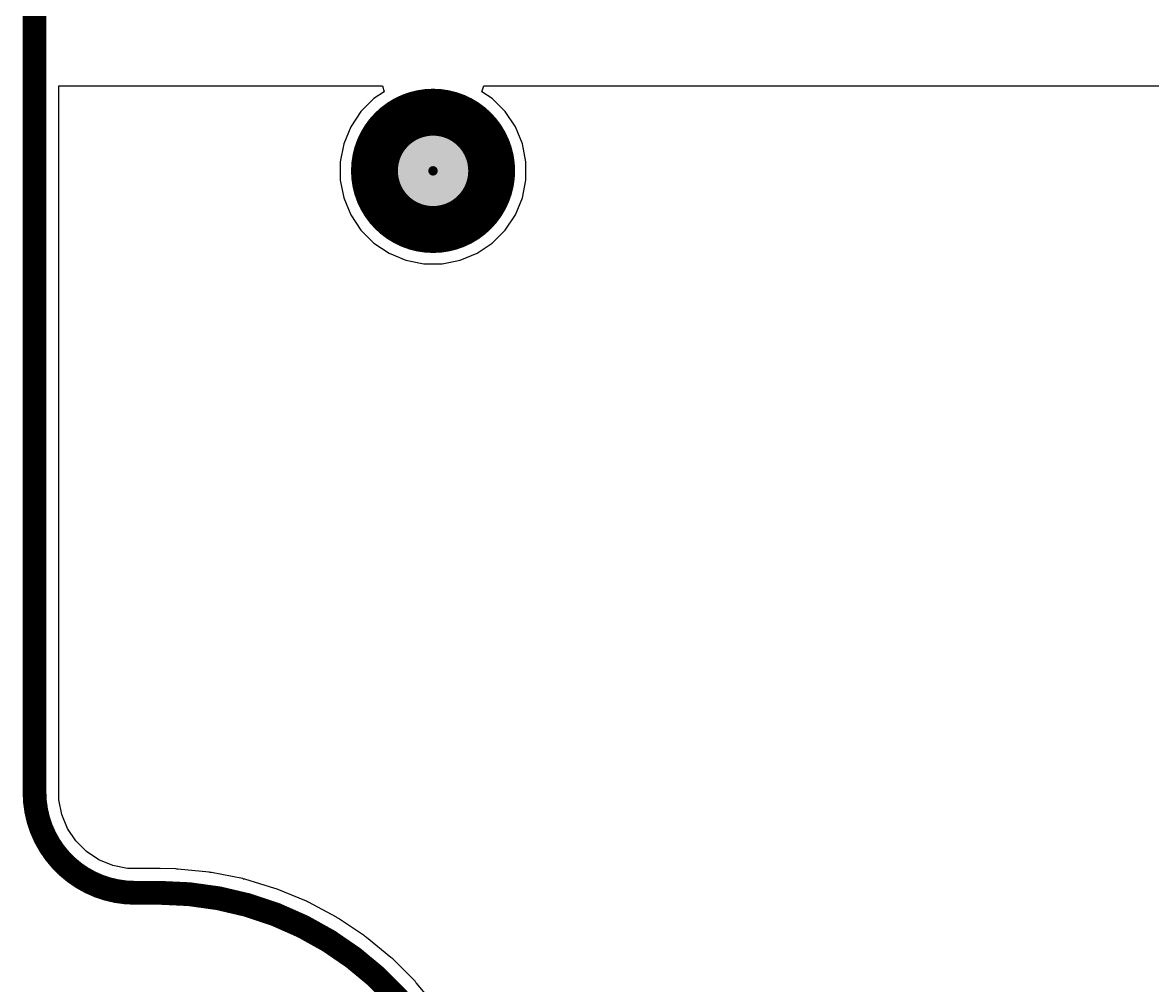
# Model space of a CAD drawing. Header units: millimetres. Extents: x -1.53 to 7.44, y -0.61 to 4.57.
# Drawn here: x -1.53 to -0.582, y 0.673 to 1.481 of the extents above; entities that cross this region are included whole.
import ezdxf

# ---------------------------------------------------------------- set-up
doc = ezdxf.new("R2010")
doc.units = ezdxf.units.MM
doc.header["$MEASUREMENT"] = 0
for name, color, linetype in [('BottomLayer', 5, 'Continuous'), ('BottomSolder', 6, 'Continuous'), ('Mechanical2', 216, 'Continuous'), ('PadHoleLayer', 156, 'Continuous'), ('TopLayer', 1, 'Continuous'), ('TopSolder', 216, 'Continuous')]:
    doc.layers.add(name, color=color, linetype=linetype)

msp = doc.modelspace()

# ---------------------------------------------------------------- hatches: boundary and pattern name
at = {"layer": 'BottomSolder'}
h = msp.add_hatch(color=6, dxfattribs=at)
edge = h.paths.add_edge_path()
edge.add_arc((-1.18551, 1.35679), 0.004, 0, 360)
at = {"layer": 'PadHoleLayer'}
h = msp.add_hatch(color=156, dxfattribs=at)
edge = h.paths.add_edge_path()
edge.add_arc((-1.18551, 1.35679), 0.06299, 0, 360)
at = {"layer": 'TopSolder'}
h = msp.add_hatch(color=216, dxfattribs=at)
edge = h.paths.add_edge_path()
edge.add_arc((-1.18551, 1.35679), 0.004, 0, 360)

# ---------------------------------------------------------------- linework, layer by layer
at = {"layer": 'BottomLayer'}
for p, q in [((-1.49968, 0.83539), (-1.49968, 1.42816)), ((-1.49968, 1.42816), (-1.22808, 1.42816)), ((-1.22656, 1.42316), (-1.23523, 1.41737)), ((-1.22808, 1.42816), (-1.22656, 1.42316)), ((-1.14446, 1.42316), (-1.14294, 1.42816)), ((-1.13579, 1.41737), (-1.14446, 1.42316)), ((-1.14294, 1.42816), (0.12255, 1.42816)), ((-1.23523, 1.41737), (-1.24609, 1.4065)), ((-1.12493, 1.4065), (-1.13579, 1.41737)), ((-1.24609, 1.4065), (-1.25462, 1.39373)), ((-1.11639, 1.39373), (-1.12493, 1.4065)), ((-1.25462, 1.39373), (-1.2605, 1.37954)), ((-1.11051, 1.37954), (-1.11639, 1.39373)), ((-1.2605, 1.37954), (-1.2635, 1.36447)), ((-1.10752, 1.36447), (-1.11051, 1.37954)), ((-1.2635, 1.36447), (-1.2635, 1.34911)), ((-1.10752, 1.34911), (-1.10752, 1.36447)), ((-1.2635, 1.34911), (-1.2605, 1.33404)), ((-1.11051, 1.33404), (-1.10752, 1.34911)), ((-1.2605, 1.33404), (-1.25462, 1.31984)), ((-1.11639, 1.31984), (-1.11051, 1.33404)), ((-1.25462, 1.31984), (-1.24609, 1.30707)), ((-1.12493, 1.30707), (-1.11639, 1.31984)), ((-1.24609, 1.30707), (-1.23523, 1.29621)), ((-1.13579, 1.29621), (-1.12493, 1.30707)), ((-1.23523, 1.29621), (-1.22245, 1.28767)), ((-1.14856, 1.28767), (-1.13579, 1.29621)), ((-1.22245, 1.28767), (-1.20826, 1.28179)), ((-1.20826, 1.28179), (-1.19319, 1.2788)), ((-1.17783, 1.2788), (-1.16276, 1.28179)), ((-1.16276, 1.28179), (-1.14856, 1.28767)), ((-1.19319, 1.2788), (-1.17783, 1.2788)), ((-1.49968, 0.82909), (-1.49968, 0.83539)), ((-1.49723, 0.81674), (-1.49968, 0.82909)), ((-1.49241, 0.80511), (-1.49723, 0.81674)), ((-1.48541, 0.79465), (-1.49241, 0.80511)), ((-1.47651, 0.78574), (-1.48541, 0.79465)), ((-1.46604, 0.77875), (-1.47651, 0.78574)), ((-1.45441, 0.77393), (-1.46604, 0.77875)), ((-1.44207, 0.77148), (-1.45441, 0.77393)), ((-1.43577, 0.77148), (-1.44207, 0.77148)), ((-1.41512, 0.77148), (-1.43577, 0.77148)), ((-1.41487, 0.77143), (-1.41512, 0.77148)), ((-1.41462, 0.77147), (-1.41487, 0.77143)), ((-1.40137, 0.77114), (-1.41462, 0.77147)), ((-1.40063, 0.77098), (-1.40137, 0.77114)), ((-1.39987, 0.77105), (-1.40063, 0.77098)), ((-1.3735, 0.76845), (-1.39987, 0.77105)), ((-1.37253, 0.76816), (-1.3735, 0.76845)), ((-1.37152, 0.76816), (-1.37253, 0.76816)), ((-1.34553, 0.76299), (-1.37152, 0.76816)), ((-1.3446, 0.7626), (-1.34553, 0.76299)), ((-1.34359, 0.7625), (-1.3446, 0.7626)), ((-1.31823, 0.75481), (-1.34359, 0.7625)), ((-1.31734, 0.75434), (-1.31823, 0.75481)), ((-1.31635, 0.75414), (-1.31734, 0.75434)), ((-1.29187, 0.744), (-1.31635, 0.75414)), ((-1.29103, 0.74344), (-1.29187, 0.744)), ((-1.29006, 0.74314), (-1.29103, 0.74344)), ((-1.26669, 0.73065), (-1.29006, 0.74314)), ((-1.2659, 0.73001), (-1.26669, 0.73065)), ((-1.26497, 0.72962), (-1.2659, 0.73001)), ((-1.24294, 0.7149), (-1.26497, 0.72962)), ((-1.24222, 0.71418), (-1.24294, 0.7149)), ((-1.24133, 0.71371), (-1.24222, 0.71418)), ((-1.22085, 0.6969), (-1.24133, 0.71371)), ((-1.2202, 0.69611), (-1.22085, 0.6969)), ((-1.21936, 0.69555), (-1.2202, 0.69611)), ((-1.20062, 0.67681), (-1.21936, 0.69555)), ((-1.20006, 0.67597), (-1.20062, 0.67681)), ((-1.19928, 0.67533), (-1.20006, 0.67597)), ((-1.18247, 0.65485), (-1.19928, 0.67533))]:
    msp.add_line(p, q, dxfattribs=at)
at = {"layer": 'Mechanical2', "const_width": 0.02}
for points in [[(-1.52007, 4.17154), (-1.52007, 0.83539)], [(-1.43577, 0.75108), (-1.41512, 0.75108)]]:
    msp.add_lwpolyline(points, dxfattribs=at)
at = {"layer": 'Mechanical2'}
for points, const_width in [([(-1.1363, 1.35679, 1), (-1.23472, 1.35679, 1)], 0.03937), ([(-1.24456, 1.35679, 1), (-1.22488, 1.35679, 1)], 0.01969), ([(-1.14614, 1.35679, 1), (-1.12645, 1.35679, 1)], 0.01969), ([(-1.52507, 0.83539, 1), (-1.51507, 0.83539, 1)], 0.01), ([(-1.52507, 0.83539, 1), (-1.51507, 0.83539, 1)], 0.01), ([(-1.44077, 0.75108, 1), (-1.43077, 0.75108, 1)], 0.01), ([(-1.44077, 0.75108, 1), (-1.43077, 0.75108, 1)], 0.01), ([(-1.42012, 0.75108, 1), (-1.41012, 0.75108, 1)], 0.01), ([(-1.42012, 0.75108, 1), (-1.41012, 0.75108, 1)], 0.01)]:
    msp.add_lwpolyline(points, format="xyb", close=True, dxfattribs=dict(at, const_width=const_width))
at = {"layer": 'Mechanical2', "const_width": 0.02}
for points in [[(-1.43577, 0.75108, -0.414214), (-1.52007, 0.83539)], [(-1.41512, 0.75108, -0.414214), (-1.14509, 0.48105)]]:
    msp.add_lwpolyline(points, format="xyb", dxfattribs=at)
at = {"layer": 'TopLayer'}
for p, q in [((-1.49968, 0.83539), (-1.49968, 1.42816)), ((-1.49968, 1.42816), (-1.22808, 1.42816)), ((-1.22656, 1.42316), (-1.23523, 1.41737)), ((-1.22808, 1.42816), (-1.22656, 1.42316)), ((-1.14446, 1.42316), (-1.14294, 1.42816)), ((-1.13579, 1.41737), (-1.14446, 1.42316)), ((-1.14294, 1.42816), (0.49861, 1.42816)), ((-1.23523, 1.41737), (-1.24609, 1.4065)), ((-1.12493, 1.4065), (-1.13579, 1.41737)), ((-1.24609, 1.4065), (-1.25462, 1.39373)), ((-1.11639, 1.39373), (-1.12493, 1.4065)), ((-1.25462, 1.39373), (-1.2605, 1.37954)), ((-1.11051, 1.37954), (-1.11639, 1.39373)), ((-1.2605, 1.37954), (-1.2635, 1.36447)), ((-1.10752, 1.36447), (-1.11051, 1.37954)), ((-1.2635, 1.36447), (-1.2635, 1.34911)), ((-1.10752, 1.34911), (-1.10752, 1.36447)), ((-1.2635, 1.34911), (-1.2605, 1.33404)), ((-1.11051, 1.33404), (-1.10752, 1.34911)), ((-1.2605, 1.33404), (-1.25462, 1.31984)), ((-1.11639, 1.31984), (-1.11051, 1.33404)), ((-1.25462, 1.31984), (-1.24609, 1.30707)), ((-1.12493, 1.30707), (-1.11639, 1.31984)), ((-1.24609, 1.30707), (-1.23523, 1.29621)), ((-1.13579, 1.29621), (-1.12493, 1.30707)), ((-1.23523, 1.29621), (-1.22245, 1.28767)), ((-1.14856, 1.28767), (-1.13579, 1.29621)), ((-1.22245, 1.28767), (-1.20826, 1.28179)), ((-1.20826, 1.28179), (-1.19319, 1.2788)), ((-1.17783, 1.2788), (-1.16276, 1.28179)), ((-1.16276, 1.28179), (-1.14856, 1.28767)), ((-1.19319, 1.2788), (-1.17783, 1.2788)), ((-1.49968, 0.82909), (-1.49968, 0.83539)), ((-1.49723, 0.81674), (-1.49968, 0.82909)), ((-1.49241, 0.80511), (-1.49723, 0.81674)), ((-1.48541, 0.79465), (-1.49241, 0.80511)), ((-1.47651, 0.78574), (-1.48541, 0.79465)), ((-1.46604, 0.77875), (-1.47651, 0.78574)), ((-1.45441, 0.77393), (-1.46604, 0.77875)), ((-1.44207, 0.77148), (-1.45441, 0.77393)), ((-1.43577, 0.77148), (-1.44207, 0.77148)), ((-1.41512, 0.77148), (-1.43577, 0.77148)), ((-1.41487, 0.77143), (-1.41512, 0.77148)), ((-1.41462, 0.77147), (-1.41487, 0.77143)), ((-1.40137, 0.77114), (-1.41462, 0.77147)), ((-1.40063, 0.77098), (-1.40137, 0.77114)), ((-1.39987, 0.77105), (-1.40063, 0.77098)), ((-1.3735, 0.76845), (-1.39987, 0.77105)), ((-1.37253, 0.76816), (-1.3735, 0.76845)), ((-1.37152, 0.76816), (-1.37253, 0.76816)), ((-1.34553, 0.76299), (-1.37152, 0.76816)), ((-1.3446, 0.7626), (-1.34553, 0.76299)), ((-1.34359, 0.7625), (-1.3446, 0.7626)), ((-1.31823, 0.75481), (-1.34359, 0.7625)), ((-1.31734, 0.75434), (-1.31823, 0.75481)), ((-1.31635, 0.75414), (-1.31734, 0.75434)), ((-1.29187, 0.744), (-1.31635, 0.75414)), ((-1.29103, 0.74344), (-1.29187, 0.744)), ((-1.29006, 0.74314), (-1.29103, 0.74344)), ((-1.26669, 0.73065), (-1.29006, 0.74314)), ((-1.2659, 0.73001), (-1.26669, 0.73065)), ((-1.26497, 0.72962), (-1.2659, 0.73001)), ((-1.24294, 0.7149), (-1.26497, 0.72962)), ((-1.24222, 0.71418), (-1.24294, 0.7149)), ((-1.24133, 0.71371), (-1.24222, 0.71418)), ((-1.22085, 0.6969), (-1.24133, 0.71371)), ((-1.2202, 0.69611), (-1.22085, 0.6969)), ((-1.21936, 0.69555), (-1.2202, 0.69611)), ((-1.20062, 0.67681), (-1.21936, 0.69555)), ((-1.20006, 0.67597), (-1.20062, 0.67681)), ((-1.19928, 0.67533), (-1.20006, 0.67597)), ((-1.18247, 0.65485), (-1.19928, 0.67533))]:
    msp.add_line(p, q, dxfattribs=at)

doc.saveas('drawing.dxf')
